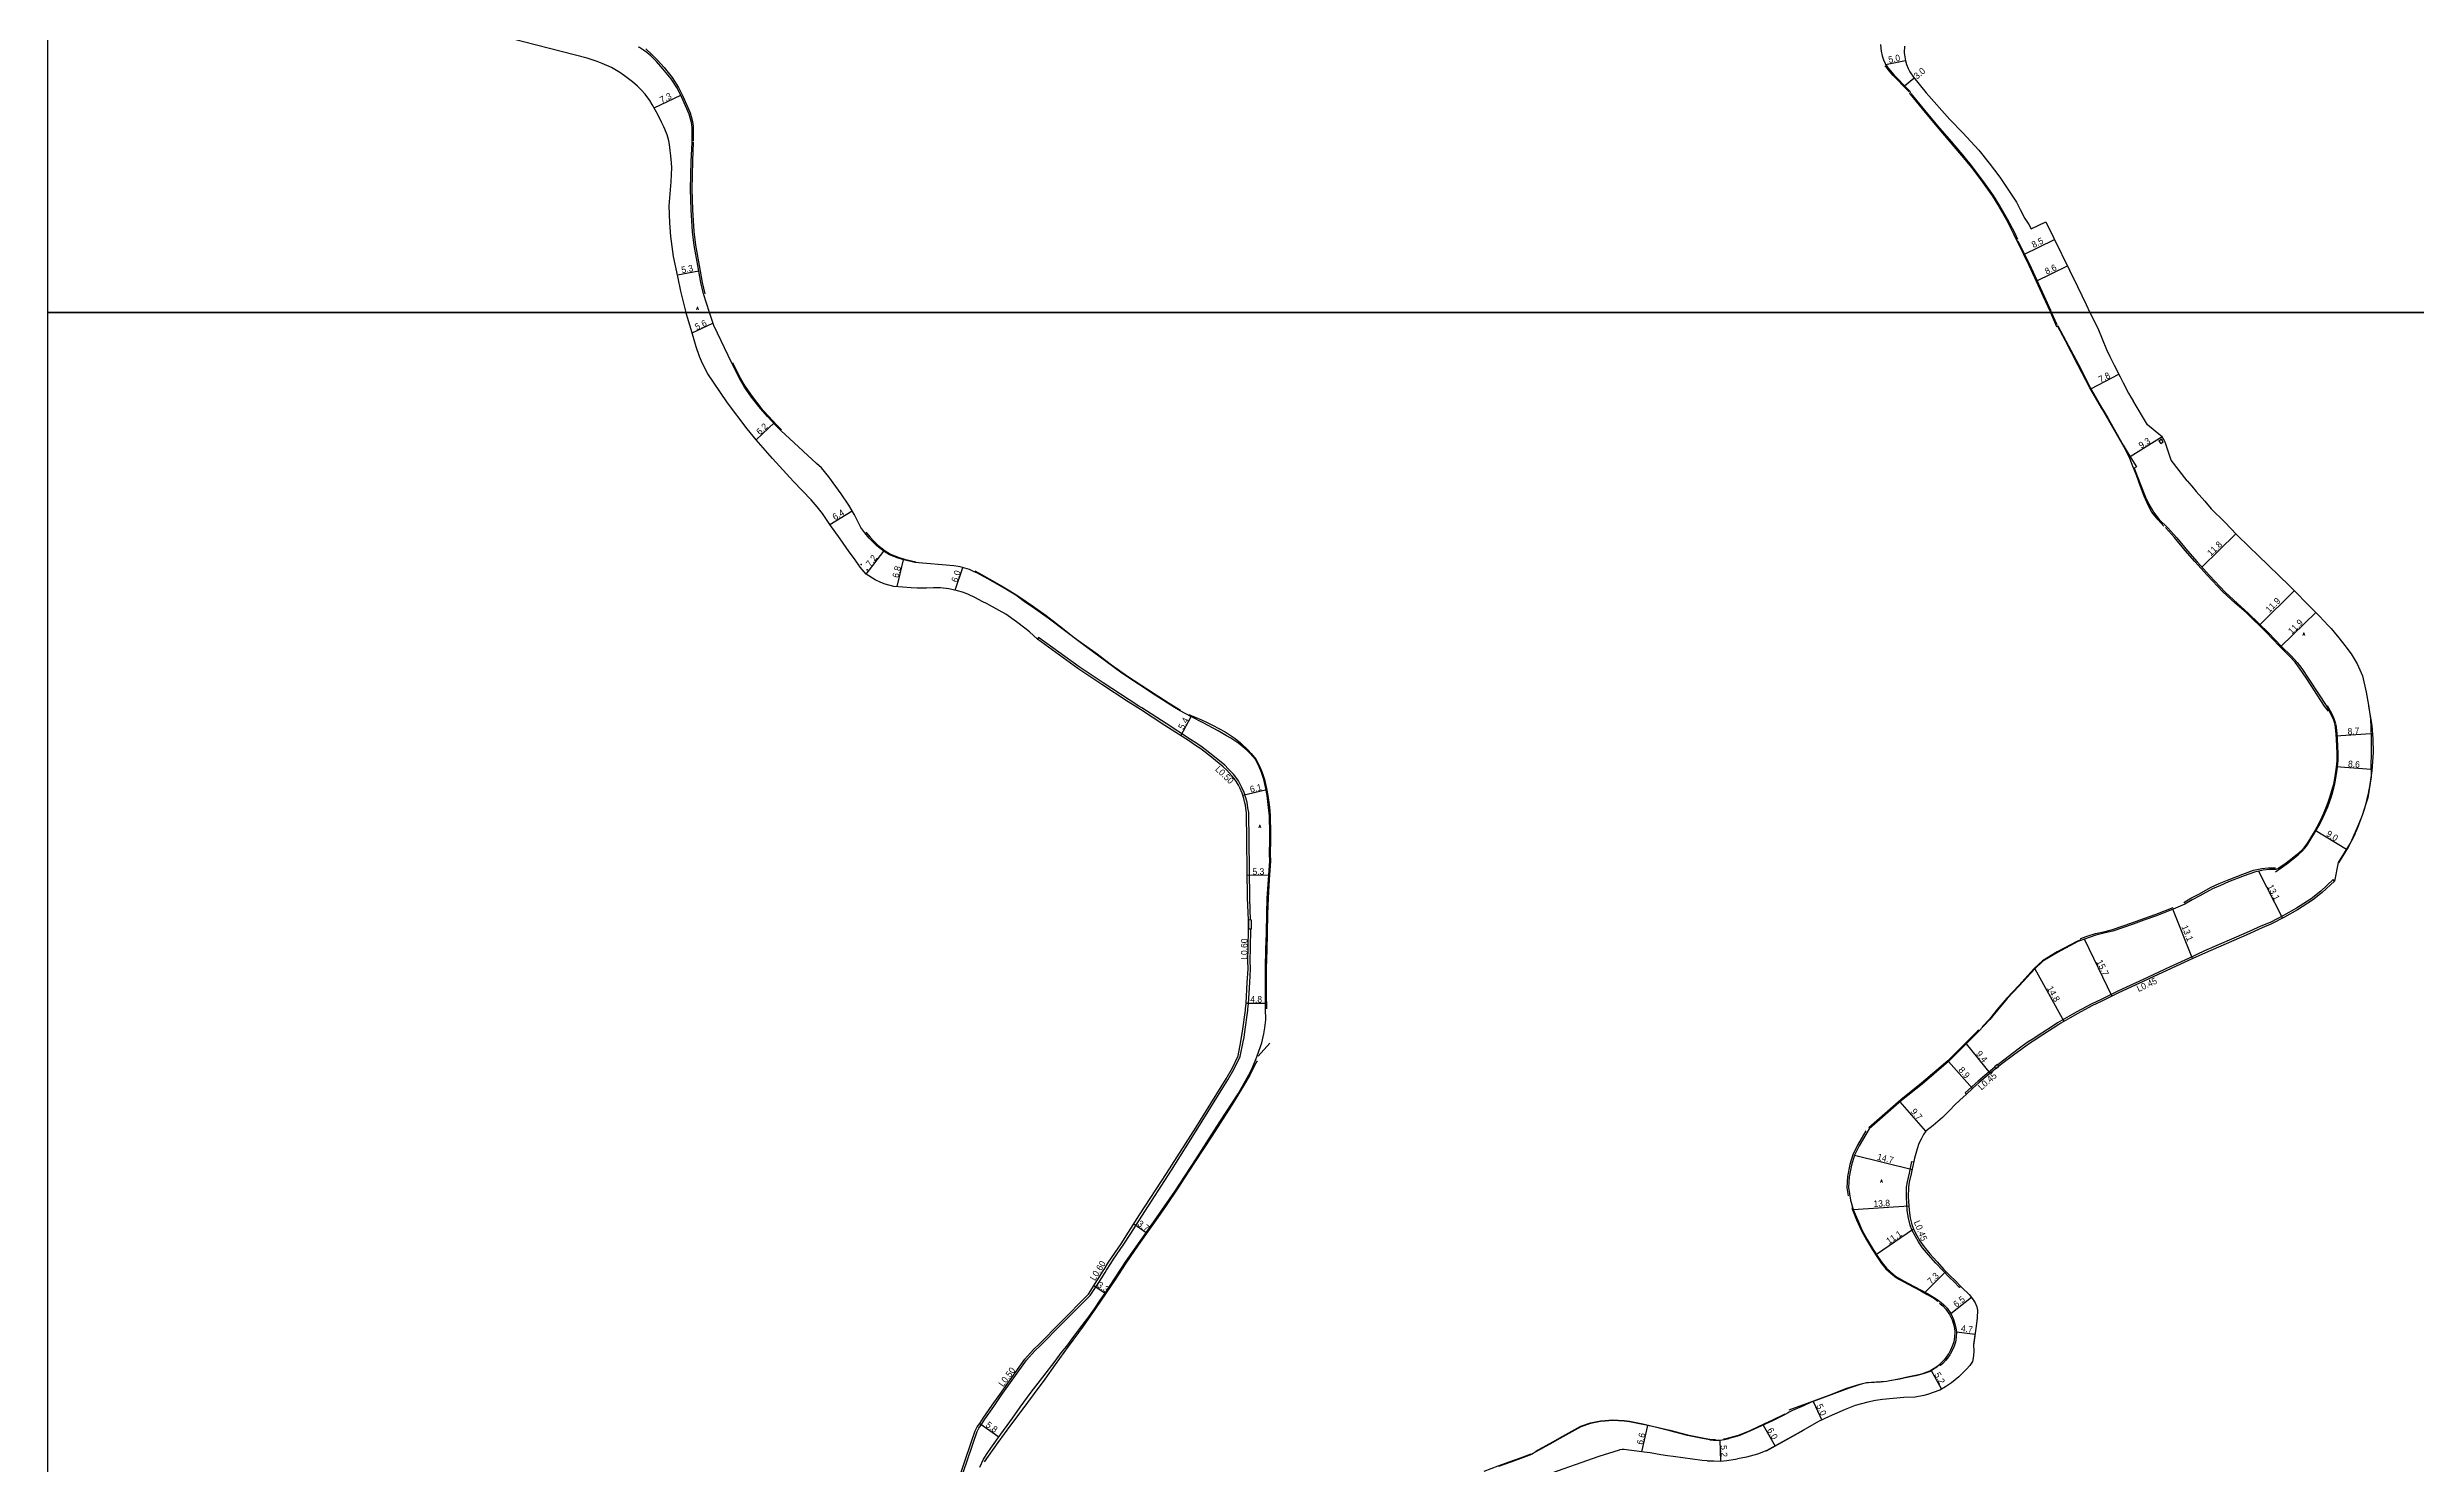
# Model space of a CAD drawing. Header units: metres. Extents: x -24000 to -20800, y -90000 to -87000.
# Drawn here: x -24000 to -23415, y -89685 to -89335 of the extents above; entities that cross this region are included whole.
import ezdxf

# ---------------------------------------------------------------- set-up
doc = ezdxf.new("R2010")
doc.units = ezdxf.units.M
doc.header["$LTSCALE"] = 2.5
for name, color, linetype in [('側溝・桝', 7, 'Continuous'), ('図郭', 7, 'Continuous'), ('幅員', 7, 'Continuous'), ('歩道・分離帯・安全施設', 7, 'Continuous'), ('舗装', 7, 'Continuous'), ('道路', 7, 'Continuous')]:
    doc.layers.add(name, color=color, linetype=linetype)
doc.styles.get("Standard").update_dxf_attribs({"font": ''})
doc.styles.add('YOKO_DECO', font='txt.shx', dxfattribs={"bigfont": 'extfont.shx'})
doc.styles.get('Standard').set_extended_font_data('@MS PGothic')

msp = doc.modelspace()

# ---------------------------------------------------------------- linework, layer by layer
at = {"layer": '側溝・桝'}
for points in [[(-23477.67, -89431.33), (-23478.29, -89431.79), (-23477.84, -89432.41), (-23477.22, -89431.95)], [(-23703.24, -89552.31), (-23702.51, -89552.31), (-23702.5, -89550.14), (-23703.27, -89550.13)], [(-23517.82, -89586.28), (-23518.22, -89585.81), (-23518.92, -89586.4), (-23518.53, -89586.85)]]:
    msp.add_lwpolyline(points, close=True, dxfattribs=at)
for points in [[(-23702.75, -89550.14), (-23702.93, -89544.75), (-23703.19, -89523.58), (-23703.37, -89522.42), (-23703.48, -89521.69), (-23703.6, -89521.06), (-23703.87, -89519.94), (-23704.34, -89518.63), (-23704.93, -89517.23), (-23705.26, -89516.57), (-23705.75, -89515.74), (-23706.38, -89514.85), (-23706.98, -89514.12), (-23708.24, -89512.76), (-23709.12, -89511.89), (-23712.04, -89509.48), (-23714.71, -89507.43), (-23716, -89506.54), (-23717.54, -89505.51), (-23723.59, -89501.62), (-23729.63, -89497.7), (-23730.3, -89497.26), (-23732.69, -89495.74), (-23739.15, -89491.53), (-23745.11, -89487.55), (-23755.09, -89480.33), (-23755.4, -89480.76)], [(-23434.89, -89540.51), (-23435.22, -89540.16), (-23438.3, -89542.97), (-23440.66, -89544.87), (-23444.35, -89547.24), (-23447.53, -89549.03), (-23450.84, -89550.71), (-23453.09, -89551.69), (-23456.78, -89553.33), (-23467.02, -89557.78), (-23470.99, -89559.61), (-23475.49, -89561.72), (-23480.98, -89564.28), (-23485.42, -89566.3), (-23488.48, -89567.71)], [(-23773.87, -89687.03), (-23772.92, -89684.25), (-23771.27, -89679.43), (-23770.28, -89676.55), (-23769.87, -89675.69), (-23769.21, -89674.79), (-23768.38, -89673.51), (-23766.16, -89670.31), (-23764.31, -89667.66), (-23758.09, -89658.91), (-23756.01, -89656.62), (-23754.64, -89655.29), (-23749.43, -89650.03), (-23742.35, -89642.93), (-23740.04, -89639.42), (-23738.69, -89637.26), (-23738.3, -89636.66), (-23737.28, -89635.03), (-23736.57, -89633.97), (-23734.21, -89630.47), (-23732.34, -89627.58), (-23729.61, -89623.35), (-23722.26, -89611.93), (-23715.73, -89601.58), (-23709.57, -89591.59), (-23708.37, -89589.59), (-23706.8, -89586.9), (-23705.31, -89583.89), (-23704.52, -89580.25), (-23704.35, -89579.2), (-23704.15, -89577.78), (-23703.43, -89572.53), (-23703.37, -89572.13), (-23703.2, -89570.75), (-23702.95, -89565.6), (-23702.76, -89562.28), (-23702.81, -89560.06), (-23702.77, -89557.07), (-23702.65, -89552.31)], [(-23488.48, -89567.71), (-23492.58, -89569.75), (-23495.08, -89570.94), (-23498.58, -89572.81), (-23500.5, -89573.88), (-23502.75, -89575.19), (-23503.33, -89575.57), (-23504.72, -89576.48), (-23507.27, -89578.1), (-23509.64, -89579.66), (-23510.59, -89580.26), (-23512.4, -89581.59), (-23514.49, -89583.15), (-23517.38, -89585.32), (-23518.13, -89585.92)], [(-23518.81, -89586.52), (-23519.41, -89587), (-23521.3, -89588.55), (-23523, -89589.99), (-23524.54, -89591.34), (-23526.16, -89592.83), (-23525.87, -89593.15)], [(-23527.24, -89640.66), (-23527.57, -89640.97), (-23529, -89639.44), (-23530.01, -89638.5), (-23531.73, -89636.77), (-23533.45, -89634.92), (-23535.25, -89632.89), (-23536.69, -89631.13), (-23537.74, -89629.67), (-23538.48, -89628.31), (-23539.32, -89626.69), (-23539.78, -89625.52), (-23540.18, -89623.84), (-23540.48, -89621.87), (-23540.69, -89618.64), (-23540.64, -89616.13), (-23540.44, -89614.86), (-23539.92, -89612.72), (-23539.33, -89609.79), (-23538.9, -89609.88)]]:
    msp.add_lwpolyline(points, dxfattribs=at)
at = {"layer": '図郭'}
for points in [[(-24000, -89400), (-23200, -89400), (-23200, -88800), (-24000, -88800)], [(-24000, -90000), (-23200, -90000), (-23200, -89400), (-24000, -89400)]]:
    msp.add_lwpolyline(points, close=True, dxfattribs=at)
at = {"layer": '幅員'}
for points in [[(-23545.83, -89338.72), (-23540.94, -89337.74)], [(-23541.15, -89344.03), (-23538.83, -89342.09)], [(-23850.06, -89349.48), (-23843.52, -89346.34)], [(-23511.72, -89385.69), (-23504.11, -89381.95)], [(-23844.33, -89390.75), (-23839.08, -89389.75)], [(-23508.6, -89392.27), (-23500.9, -89388.49)], [(-23840.67, -89405.09), (-23835.59, -89402.68)], [(-23495.1, -89418.85), (-23488.18, -89415.29)], [(-23824.86, -89431.51), (-23820.37, -89427.23)], [(-23806.66, -89452.4), (-23801.18, -89449.05)], [(-23467.72, -89462.96), (-23459.27, -89454.68)], [(-23797.68, -89464.71), (-23793.33, -89459)], [(-23790.02, -89467.76), (-23788.46, -89461.14)], [(-23775.7, -89468.64), (-23773.84, -89463.04)], [(-23453.3, -89477.14), (-23444.85, -89468.76)], [(-23448.07, -89482.44), (-23439.5, -89474.18)], [(-23719.94, -89504.59), (-23717.39, -89499.88)], [(-23425.93, -89504.14), (-23434.58, -89504.71)], [(-23425.9, -89512.95), (-23434.5, -89512.29)], [(-23704.67, -89519.25), (-23698.71, -89517.92)], [(-23439.68, -89527.9), (-23431.97, -89532.63)], [(-23698.25, -89539.06), (-23703.53, -89539.12)], [(-23453.73, -89538.07), (-23447.81, -89549.71)], [(-23470.03, -89559.66), (-23474.85, -89547.48)], [(-23496.81, -89554.8), (-23489.91, -89568.93)], [(-23703.78, -89570.7), (-23699.01, -89570.67)], [(-23731.56, -89625.2), (-23728.5, -89627.36)], [(-23741.45, -89640.46), (-23738.69, -89642.32)], [(-23534.58, -89661.48), (-23532.02, -89666.02)], [(-23563.71, -89669.11), (-23561.6, -89673.68)], [(-23769.6, -89674.52), (-23764.92, -89677.87)], [(-23606.04, -89681.54), (-23604.59, -89675.06)], [(-23576.06, -89674.94), (-23573.14, -89680.15)], [(-23586.83, -89678.63), (-23586.65, -89683.83)]]:
    msp.add_lwpolyline(points, dxfattribs=at)
at = {"layer": '幅員', "flags": 128}
for points in [[(-23477.53, -89430.78), (-23485.42, -89435.72)], [(-23508.99, -89562.23), (-23501.76, -89575.14)], [(-23525.93, -89580.75), (-23519.99, -89588.04)], [(-23530.26, -89585.06), (-23524.36, -89591.76)], [(-23535.87, -89602.32), (-23542.25, -89595.03)], [(-23553.49, -89608.28), (-23539.22, -89611.76)], [(-23553.82, -89621.64), (-23540.1, -89620.77)], [(-23538.91, -89626.5), (-23548.1, -89632.75)], [(-23536.08, -89642.11), (-23530.91, -89636.96)], [(-23529.69, -89647.38), (-23524.64, -89643.35)], [(-23528.35, -89651.88), (-23523.74, -89652.47)]]:
    msp.add_lwpolyline(points, dxfattribs=at)
at = {"layer": '歩道・分離帯・安全施設'}
for points in [[(-23852.12, -89334.88), (-23850.64, -89336.26), (-23849.22, -89337.72), (-23847.65, -89339.49), (-23845.63, -89341.97), (-23844.03, -89344.4), (-23842.97, -89346.6), (-23842.06, -89348.64), (-23841.2, -89350.68), (-23840.9, -89351.59), (-23840.61, -89352.8), (-23840.44, -89354.01), (-23840.42, -89355.43), (-23840.46, -89357.69)], [(-23540.01, -89345.53), (-23540.4, -89345.11), (-23543.93, -89341.45), (-23545.3, -89339.9), (-23546.02, -89339.06)], [(-23513.19, -89381.96), (-23513.94, -89380.38), (-23515.68, -89376.94), (-23517.59, -89373.67), (-23519.16, -89371.15), (-23521.63, -89367.63), (-23524.35, -89364), (-23526.79, -89361.09), (-23530.08, -89357.18), (-23532.89, -89353.87), (-23536.54, -89349.56), (-23539.5, -89345.95)], [(-23840.41, -89357.96), (-23840.59, -89362.67), (-23840.74, -89369.56), (-23840.62, -89374.69), (-23840.3, -89380.05), (-23839.89, -89383.43), (-23839, -89388.42), (-23838.2, -89392.58), (-23837.56, -89395.39)], [(-23504.82, -89400), (-23505.01, -89399.57), (-23506.69, -89395.91), (-23508.42, -89392.09), (-23510.23, -89388.18), (-23513.07, -89382.39)], [(-23503.46, -89403.1), (-23504.82, -89400)], [(-23477.06, -89452.81), (-23478.53, -89451.28), (-23480.04, -89449.37), (-23480.84, -89447.81), (-23481.94, -89445.37), (-23482.84, -89443.01), (-23483.86, -89440.21), (-23484.64, -89438.21), (-23485.49, -89436.12), (-23486.86, -89433.29), (-23489.99, -89427.85), (-23492.25, -89424.03), (-23495.36, -89418.61), (-23498.3, -89412.94), (-23501.41, -89407.05), (-23503.38, -89403.35)], [(-23830.75, -89412.39), (-23828.8, -89416.16), (-23827.59, -89418.3), (-23825.91, -89420.81), (-23823.7, -89423.59), (-23821.94, -89425.58), (-23819.69, -89427.94), (-23818.62, -89429.05)], [(-23797.81, -89454.28), (-23796.75, -89455.55), (-23795.91, -89456.46), (-23794.85, -89457.5), (-23793.03, -89458.89), (-23791.71, -89459.7), (-23789.58, -89460.57), (-23788.21, -89460.96), (-23785.46, -89461.61)], [(-23436.42, -89498.57), (-23437.36, -89497.33), (-23441.78, -89490.51), (-23443.53, -89487.88), (-23444.66, -89486.45), (-23446.11, -89484.88), (-23448.62, -89482.35), (-23451.73, -89479.13), (-23456.78, -89474.19), (-23459.44, -89471.88), (-23462.49, -89469.05), (-23466.4, -89464.95), (-23469.42, -89461.58), (-23471.78, -89458.86), (-23474.44, -89455.64), (-23476.64, -89453.14)], [(-23770.84, -89463.85), (-23769.24, -89464.74), (-23766.03, -89466.54), (-23763.85, -89467.8), (-23762.23, -89468.79), (-23760.48, -89469.89), (-23758.17, -89471.44), (-23756.57, -89472.53), (-23753.24, -89474.9), (-23749.97, -89477.47), (-23746.29, -89480.29), (-23744.02, -89481.94), (-23741, -89484.15), (-23737.05, -89487.08), (-23733.13, -89489.89), (-23727.93, -89493.28), (-23722.88, -89496.57), (-23720.03, -89498.31)], [(-23717.98, -89499.36), (-23714.88, -89500.7), (-23713.59, -89501.27), (-23712.14, -89501.99), (-23710.56, -89502.83), (-23709.03, -89503.67), (-23706.55, -89505.29), (-23705.21, -89506.36), (-23703.31, -89508.15), (-23702.6, -89508.97), (-23701.37, -89510.51), (-23700.87, -89511.45), (-23700.46, -89512.27), (-23699.84, -89513.7), (-23699.27, -89515.39), (-23698.78, -89517.62), (-23698.47, -89519.35), (-23698.08, -89522.29), (-23697.9, -89524.41), (-23697.8, -89528.73), (-23697.79, -89530.32), (-23697.85, -89533.8), (-23697.82, -89535.6), (-23698.13, -89540.09), (-23698.4, -89544.72), (-23698.55, -89548.61), (-23698.64, -89553.43), (-23698.73, -89557.47), (-23698.88, -89562.02), (-23698.84, -89568.32), (-23698.81, -89572.07)], [(-23442.42, -89532.67), (-23441.53, -89531.36), (-23441.02, -89530.61), (-23439.34, -89527.89), (-23438.48, -89526.29), (-23437.71, -89524.69), (-23437.3, -89523.81), (-23436.61, -89522.14), (-23436.11, -89520.81), (-23435.7, -89519.59), (-23435.12, -89517.59), (-23434.85, -89516.61), (-23434.39, -89514.09), (-23434.17, -89512.39), (-23434.04, -89510.74), (-23434.01, -89509.13), (-23434.09, -89507.01), (-23434.28, -89504.09), (-23434.5, -89501.83)], [(-23434.59, -89501.69), (-23434.99, -89500.45), (-23435.6, -89499.07), (-23436.62, -89497.22)], [(-23426.55, -89497.26), (-23425.7, -89502.09), (-23425.42, -89505.35), (-23425.38, -89508.77), (-23425.73, -89513.25), (-23426.2, -89516.63), (-23426.68, -89519.26), (-23426.9, -89520.23), (-23427.17, -89521.34), (-23427.59, -89522.8), (-23428.03, -89524.08), (-23428.96, -89526.68), (-23429.45, -89527.92), (-23429.78, -89528.67), (-23430, -89529.19), (-23431.56, -89532.14), (-23433.91, -89536.01)], [(-23472.18, -89545.77), (-23470.38, -89544.77), (-23468.46, -89543.71), (-23465.39, -89542.03), (-23463.39, -89541.15), (-23461.37, -89540.31), (-23457.55, -89538.8), (-23454.94, -89537.86), (-23452.84, -89537.4), (-23451.3, -89537.22), (-23449.5, -89537.28)], [(-23449.46, -89538.24), (-23446.68, -89536.29), (-23445.92, -89535.7), (-23443.9, -89534.01), (-23442.55, -89532.8)], [(-23497.67, -89554.71), (-23495.55, -89553.93), (-23493.95, -89553.48), (-23491.62, -89552.95), (-23489.78, -89552.51), (-23484.73, -89550.76), (-23482.05, -89549.79), (-23478.95, -89548.7), (-23474.82, -89547.06)], [(-23497.63, -89555.07), (-23498.38, -89555.34), (-23503.42, -89558.02), (-23507.04, -89560.21), (-23509.09, -89562.14), (-23512.9, -89566.31), (-23515.86, -89569.48), (-23518.32, -89572.34), (-23520.16, -89574.6), (-23521.96, -89576.53)], [(-23522.83, -89577.33), (-23523.09, -89577.61), (-23530.42, -89584.89), (-23536.94, -89590.49), (-23542.04, -89594.54), (-23549.99, -89601.5)], [(-23698.01, -89580.54), (-23700.88, -89583.77)], [(-23701.07, -89584.95), (-23701.42, -89585.46), (-23702.95, -89588.44), (-23704.76, -89591.55), (-23707.28, -89595.68), (-23710.22, -89600.31), (-23712.28, -89603.52), (-23714.51, -89606.92), (-23716.25, -89609.57), (-23718.13, -89612.42), (-23720.73, -89616.42), (-23723.57, -89620.71), (-23725.66, -89623.63), (-23728.11, -89627.08), (-23730.49, -89630.46), (-23733.54, -89634.92), (-23736.27, -89639.16), (-23738.39, -89642.28), (-23741.05, -89646.11), (-23744.11, -89650.46), (-23747.77, -89655.51), (-23750.99, -89660), (-23753.55, -89663.58), (-23756.48, -89667.48), (-23759.28, -89671.23), (-23762.08, -89674.98), (-23765.16, -89679.21), (-23768.58, -89684.03)], [(-23550.69, -89602.24), (-23552.74, -89605.74), (-23553.89, -89608.12), (-23554.7, -89610.58), (-23555.27, -89613.52), (-23555.43, -89616.28), (-23555.09, -89618.28)], [(-23554.16, -89621.18), (-23554.01, -89621.71), (-23553, -89624.18), (-23551.81, -89626.95), (-23550.56, -89629.17), (-23549.1, -89631.63), (-23547.8, -89633.54), (-23546.85, -89634.98), (-23545.75, -89636.33), (-23543.98, -89637.87), (-23543.23, -89638.45), (-23542.38, -89638.98), (-23541.5, -89639.49), (-23538.84, -89640.89), (-23537.1, -89641.77), (-23535.56, -89642.63), (-23533.7, -89643.77), (-23532.89, -89644.28)], [(-23532.5, -89644.83), (-23532.34, -89644.95), (-23531.73, -89645.5), (-23530.96, -89646.3), (-23530.04, -89647.58), (-23529.4, -89648.96), (-23529.07, -89649.99), (-23528.83, -89651.09), (-23528.75, -89651.9), (-23528.81, -89653.2), (-23528.97, -89654.33), (-23529.31, -89655.3), (-23529.8, -89656.46), (-23530.22, -89657.21), (-23530.29, -89657.32), (-23530.87, -89658.19), (-23531.3, -89658.73), (-23531.97, -89659.41), (-23532.54, -89659.93)], [(-23523.43, -89650.46), (-23524.1, -89655.03)], [(-23569.64, -89671.13), (-23564.44, -89669.25), (-23559.81, -89667.55), (-23555.38, -89665.83), (-23552.16, -89664.84), (-23550.54, -89664.39), (-23546.91, -89664.18), (-23545.63, -89664.09), (-23542.24, -89663.42), (-23540.06, -89662.92), (-23538.42, -89662.62), (-23536.87, -89662.24), (-23534.9, -89661.54), (-23533.16, -89660.42), (-23532.54, -89659.93)], [(-23632.22, -89681.37), (-23628.09, -89679.06), (-23626.31, -89678.06), (-23623.38, -89676.41), (-23621.11, -89675.2), (-23618.73, -89674.35), (-23616.3, -89673.91), (-23615.16, -89673.8), (-23613.31, -89673.66), (-23610.46, -89673.81), (-23609.13, -89673.97), (-23605.83, -89674.62), (-23603.4, -89675.16), (-23599.15, -89676.19), (-23594.8, -89677.32), (-23591.04, -89678.1), (-23589.27, -89678.39), (-23588.35, -89678.48), (-23587.83, -89678.49)], [(-23585.91, -89678.35), (-23585.65, -89678.31), (-23584.61, -89678.08), (-23582.17, -89677.42), (-23579.27, -89676.25), (-23575.67, -89674.58), (-23573.84, -89673.73), (-23570.67, -89672.15)], [(-23566.02, -89676.15), (-23575.35, -89681.39)], [(-23645.05, -89686.32), (-23641.57, -89685), (-23638.55, -89683.89), (-23636.06, -89683.02), (-23633.41, -89682.06)]]:
    msp.add_lwpolyline(points, dxfattribs=at)
for p in [(-23798.91, -89462.27, 821.17), (-23797.44, -89463.63, 821.27)]:
    msp.add_point(p, dxfattribs=at)
at = {"layer": '道路'}
for points in [[(-23842.19, -89400), (-23843.46, -89394.79), (-23844.24, -89391.16), (-23845.31, -89386.17), (-23845.98, -89381.23), (-23846.25, -89377.84), (-23846.37, -89373.67), (-23845.87, -89367.71), (-23845.78, -89365.92), (-23845.75, -89364.28), (-23845.83, -89363.05), (-23845.97, -89361.35), (-23846.12, -89360.02), (-23846.31, -89358.54), (-23846.44, -89357.61), (-23846.69, -89356.67), (-23846.85, -89356.1), (-23847.01, -89355.7), (-23847.7, -89354.13), (-23848.24, -89352.99), (-23849.12, -89351.26), (-23849.8, -89349.94), (-23850.56, -89348.63), (-23851.15, -89347.68), (-23852.3, -89346.08), (-23853.27, -89345.02), (-23854.18, -89344.11), (-23855.43, -89343.01), (-23857.38, -89341.58), (-23858.59, -89340.71), (-23860.65, -89339.52), (-23862.9, -89338.51), (-23864.18, -89338.05), (-23866.61, -89337.2), (-23885.56, -89332.29)], [(-23836.39, -89400), (-23837.89, -89395.4), (-23838.54, -89392.59), (-23839.33, -89388.43), (-23840.23, -89383.44), (-23840.63, -89380.06), (-23840.96, -89374.7), (-23841.08, -89369.57), (-23840.93, -89362.68), (-23840.72, -89358.01), (-23840.68, -89355.76), (-23840.7, -89354.33), (-23840.87, -89353.12), (-23841.16, -89351.91), (-23841.46, -89351), (-23842.32, -89348.96), (-23843.23, -89346.92), (-23844.29, -89344.72), (-23845.89, -89342.29), (-23847.91, -89339.81), (-23849.48, -89338.04), (-23850.9, -89336.58), (-23851.91, -89335.81), (-23852.75, -89335.21), (-23853.74, -89334.55), (-23853.92, -89334.44)], [(-23547.08, -89333.81), (-23546.98, -89334.72), (-23546.9, -89335.43), (-23546.65, -89336.6), (-23546.32, -89337.63), (-23545.92, -89338.53), (-23545.83, -89338.72), (-23545.71, -89338.93), (-23545.4, -89339.43), (-23545.15, -89339.74), (-23543.78, -89341.29), (-23540.25, -89344.96), (-23539.86, -89345.37), (-23539.64, -89345.68), (-23539.93, -89345.91), (-23539.77, -89346.12), (-23536.81, -89349.73), (-23533.16, -89354.03), (-23530.35, -89357.34), (-23527.06, -89361.26), (-23524.62, -89364.16), (-23521.9, -89367.8), (-23519.43, -89371.32), (-23517.86, -89373.84), (-23515.95, -89377.11), (-23514.21, -89380.55), (-23513.46, -89382.12), (-23513.25, -89382.58), (-23510.41, -89388.36), (-23508.6, -89392.27), (-23506.87, -89396.09), (-23505.2, -89399.76), (-23505.09, -89400)], [(-23541.16, -89334.26), (-23541.23, -89335.88), (-23541.12, -89336.85), (-23540.92, -89337.82), (-23540.63, -89338.74), (-23540.26, -89339.76), (-23539.82, -89340.57), (-23538.97, -89341.92), (-23535.78, -89345.74), (-23529.98, -89352.32), (-23526.75, -89355.61), (-23522.79, -89359.89), (-23520.25, -89363.13), (-23517.58, -89366.59), (-23513.49, -89372.8), (-23512.62, -89374.59), (-23511.42, -89376.82), (-23510.45, -89378.32), (-23509.89, -89379.37), (-23506.25, -89377.59), (-23498.39, -89393.59), (-23496.28, -89398.08), (-23495.34, -89400)], [(-23774.43, -89687.1), (-23773.4, -89684.09), (-23771.76, -89679.27), (-23770.75, -89676.35), (-23770.25, -89675.4), (-23769.6, -89674.52), (-23768.78, -89673.25), (-23766.56, -89670.04), (-23764.71, -89667.38), (-23758.47, -89658.61), (-23756.36, -89656.29), (-23754.97, -89654.94), (-23749.78, -89649.69), (-23742.78, -89642.57), (-23740.58, -89639.08), (-23739.13, -89636.79), (-23738.92, -89636.46), (-23737.83, -89634.7), (-23734.74, -89630.13), (-23732.87, -89627.24), (-23730.15, -89623.01), (-23723.52, -89612.75), (-23716.14, -89601.32), (-23709.99, -89591.34), (-23708.79, -89589.34), (-23707.23, -89586.67), (-23705.79, -89583.7), (-23705.1, -89580.15), (-23704.93, -89579.12), (-23704.73, -89577.7), (-23704.01, -89572.45), (-23703.95, -89572.05), (-23703.78, -89570.7), (-23703.54, -89565.57), (-23703.35, -89562.27), (-23703.4, -89560.07), (-23703.36, -89557.06), (-23703.24, -89552.31), (-23703.27, -89550.13), (-23703.46, -89544.76), (-23703.71, -89523.63), (-23703.89, -89522.5), (-23704, -89521.78), (-23704.11, -89521.18), (-23704.38, -89520.09), (-23704.83, -89518.82), (-23705.41, -89517.45), (-23705.72, -89516.82), (-23706.19, -89516.03), (-23706.8, -89515.17), (-23707.37, -89514.47), (-23708.62, -89513.13), (-23709.47, -89512.28), (-23712.36, -89509.89), (-23715.02, -89507.85), (-23716.3, -89506.98), (-23717.83, -89505.95), (-23723.88, -89502.06), (-23729.92, -89498.14), (-23730.58, -89497.7), (-23732.97, -89496.19), (-23739.44, -89491.97), (-23745.4, -89487.98), (-23755.4, -89480.76), (-23757.39, -89478.94), (-23758.51, -89478.01), (-23760.52, -89476.44), (-23763.17, -89474.53), (-23767.24, -89472.33), (-23767.83, -89471.98), (-23769.01, -89471.4), (-23770.73, -89470.54), (-23772.61, -89469.64), (-23773.94, -89469.09), (-23775.1, -89468.76), (-23777.31, -89468.33), (-23779.36, -89468.04), (-23781.05, -89468.05), (-23782.82, -89468.11), (-23785.11, -89468.11), (-23786.56, -89468.03), (-23788.67, -89467.87), (-23790.84, -89467.69), (-23792.99, -89467.15), (-23794.11, -89466.78), (-23795.46, -89466.11), (-23797.68, -89464.71), (-23799.21, -89462.96), (-23800.61, -89460.92), (-23801.9, -89459.13), (-23804.15, -89455.95), (-23806.66, -89452.4), (-23808.53, -89449.72), (-23809.8, -89448.04), (-23811.28, -89446.3), (-23815.63, -89441.75), (-23820.88, -89436.14), (-23824.86, -89431.51), (-23827.13, -89428.81), (-23831.98, -89422.33), (-23835.43, -89417.26), (-23836.82, -89415.17), (-23838.18, -89412.6), (-23838.9, -89410.93), (-23839.71, -89408.53), (-23840.91, -89404.23), (-23842.15, -89400.16), (-23842.19, -89400)], [(-23769.61, -89685.36), (-23768.68, -89683.35), (-23767.46, -89681.49), (-23765.08, -89678.1), (-23761.58, -89673.2), (-23759.67, -89670.51), (-23756.94, -89666.81), (-23754.05, -89663.09), (-23751, -89659.11), (-23749.51, -89657.07), (-23748.16, -89655.41), (-23746.36, -89653.04), (-23744.9, -89651.05), (-23742.95, -89648.51), (-23741.32, -89646.22), (-23739.88, -89644.09), (-23738.69, -89642.32), (-23733.58, -89634.55), (-23727.83, -89626.42), (-23721.45, -89617.19), (-23716.17, -89609.16), (-23710.31, -89600.02), (-23705.8, -89593.08), (-23703.98, -89589.9), (-23703.18, -89588.41), (-23702.29, -89586.58), (-23701.21, -89583.96), (-23700.71, -89582.51), (-23699.98, -89580.45), (-23699.42, -89578.22), (-23699.17, -89576.74), (-23698.99, -89574.79), (-23699, -89572.08), (-23699.02, -89567.95), (-23699.06, -89561.98), (-23698.92, -89557.42), (-23698.82, -89553.39), (-23698.73, -89548.56), (-23698.59, -89544.74), (-23698.32, -89540.1), (-23698.01, -89535.61), (-23698.04, -89533.81), (-23697.97, -89530.34), (-23697.98, -89528.75), (-23698.09, -89524.43), (-23698.27, -89522.3), (-23698.65, -89519.37), (-23698.96, -89517.64), (-23699.46, -89515.41), (-23700.03, -89513.72), (-23700.64, -89512.28), (-23701.05, -89511.47), (-23701.54, -89510.49), (-23702.81, -89508.99), (-23703.62, -89508.18), (-23705.59, -89506.53), (-23707.61, -89505.21), (-23708.7, -89504.59), (-23710.76, -89503.39), (-23712.13, -89502.61), (-23714.46, -89501.44), (-23717.34, -89499.91), (-23720.09, -89498.42), (-23721.55, -89497.62), (-23726.31, -89494.59), (-23734.57, -89489.11), (-23743.71, -89482.38), (-23752.72, -89475.56), (-23756.71, -89472.76), (-23758.31, -89471.67), (-23760.71, -89469.87), (-23763.59, -89468.13), (-23767.63, -89465.85), (-23770.16, -89464.45), (-23770.98, -89464.07), (-23772.2, -89463.53), (-23773.29, -89463.16), (-23774.49, -89462.9), (-23776.07, -89462.61), (-23785.66, -89461.8), (-23788.41, -89461.15), (-23789.78, -89460.76), (-23791.91, -89459.89), (-23793.22, -89459.08), (-23795.05, -89457.69), (-23796.11, -89456.65), (-23796.95, -89455.75), (-23798.01, -89454.48), (-23798.99, -89453.17), (-23800.59, -89450.02), (-23802.02, -89447.67), (-23803.92, -89444.81), (-23805.22, -89443.06), (-23806.91, -89440.66), (-23808.77, -89438.44), (-23809.97, -89437.32), (-23818.77, -89429.19), (-23819.84, -89428.08), (-23822.1, -89425.72), (-23823.85, -89423.73), (-23826.07, -89420.95), (-23827.74, -89418.44), (-23828.96, -89416.3), (-23830.9, -89412.53), (-23835.35, -89403.2), (-23836.39, -89400)], [(-23505.09, -89400), (-23503.61, -89403.46), (-23503.27, -89403.32), (-23501.31, -89407.01), (-23498.2, -89412.9), (-23495.26, -89418.57), (-23492.14, -89423.99), (-23490.82, -89426.23)], [(-23495.34, -89400), (-23493.42, -89403.92), (-23491.26, -89409.13), (-23490.45, -89410.87), (-23489.32, -89413.07), (-23487.87, -89415.89), (-23487.16, -89417.38), (-23485.78, -89419.95), (-23485.27, -89420.94), (-23484.7, -89421.88)], [(-23471.29, -89441.63), (-23475.24, -89436.48), (-23476.78, -89432.07), (-23477.08, -89431.4), (-23477.53, -89430.78), (-23478.32, -89430.07), (-23479.23, -89429.31), (-23481.15, -89427.77), (-23484.7, -89421.88)], [(-23490.82, -89426.23), (-23487.1, -89432.8), (-23485.26, -89435.97), (-23483.88, -89438.18), (-23484.46, -89438.53), (-23483.06, -89442.14), (-23481.59, -89445.68), (-23480.76, -89447.42), (-23479.62, -89449.39)], [(-23471.29, -89441.63), (-23470.19, -89442.92), (-23469.07, -89444.25), (-23466.99, -89446.66), (-23465.41, -89448.5), (-23462.05, -89451.84), (-23459.1, -89454.85), (-23455.9, -89457.98), (-23453.88, -89459.99), (-23446.06, -89467.54), (-23440.16, -89473.5), (-23438.64, -89475.07), (-23436.48, -89477.34), (-23435.75, -89478.14), (-23435.02, -89479), (-23433.89, -89480.43), (-23432.33, -89482.32), (-23430.77, -89484.37), (-23429.3, -89486.81), (-23428.02, -89489.78), (-23427.11, -89493.81), (-23426.53, -89497.01), (-23426.07, -89500.44), (-23425.89, -89505.07), (-23425.84, -89509.56), (-23425.91, -89511.41), (-23425.9, -89514.78), (-23426.72, -89519.91), (-23427.09, -89521.19), (-23428.1, -89524.35), (-23428.96, -89526.54), (-23430.75, -89530.52), (-23431.06, -89531.14), (-23434, -89535.93), (-23434.89, -89540.51), (-23437.99, -89543.33), (-23440.38, -89545.26), (-23444.1, -89547.65), (-23447.3, -89549.45), (-23450.64, -89551.15), (-23452.81, -89552.04), (-23456.58, -89553.77), (-23466.82, -89558.21), (-23470.8, -89560.02), (-23475.28, -89562.15), (-23480.78, -89564.71), (-23485.22, -89566.74), (-23488.27, -89568.14)], [(-23479.62, -89449.39), (-23478.22, -89451.15), (-23476.09, -89453.23), (-23473.89, -89455.73), (-23471.22, -89458.95), (-23468.87, -89461.67), (-23465.84, -89465.04), (-23461.94, -89469.13), (-23458.89, -89471.97), (-23456.22, -89474.28), (-23451.18, -89479.22), (-23448.07, -89482.44), (-23445.56, -89484.97), (-23444.11, -89486.54), (-23442.98, -89487.97), (-23441.23, -89490.59), (-23436.81, -89497.41), (-23435.79, -89499.26), (-23435.18, -89500.64), (-23434.84, -89501.84), (-23434.62, -89504.11), (-23434.43, -89507.02), (-23434.35, -89509.15), (-23434.38, -89510.75), (-23434.51, -89512.41), (-23434.73, -89514.1), (-23435.2, -89516.62), (-23435.46, -89517.61), (-23436.04, -89519.6), (-23436.45, -89520.82), (-23436.95, -89522.15), (-23437.65, -89523.82), (-23438.05, -89524.71), (-23438.82, -89526.3), (-23439.68, -89527.9), (-23441.36, -89530.62), (-23441.87, -89531.38), (-23442.75, -89532.64), (-23444.1, -89533.85), (-23446.12, -89535.54), (-23446.88, -89536.13), (-23448.66, -89537.32), (-23448.87, -89537.44), (-23449.04, -89537.52), (-23449.22, -89537.58), (-23449.38, -89537.63), (-23449.59, -89537.66), (-23449.77, -89537.67), (-23451.01, -89537.63), (-23452.55, -89537.81), (-23454.66, -89538.28), (-23457.26, -89539.21), (-23461.08, -89540.72), (-23463.1, -89541.57), (-23465.1, -89542.44), (-23468.17, -89544.13), (-23470.09, -89545.18), (-23471.89, -89546.19), (-23474.77, -89547.45), (-23478.9, -89549.09), (-23482, -89550.19), (-23484.68, -89551.15), (-23489.73, -89552.9), (-23491.57, -89553.34), (-23493.9, -89553.87)], [(-23493.9, -89553.87), (-23498.32, -89555.46), (-23503.35, -89558.14), (-23506.95, -89560.32), (-23508.99, -89562.23), (-23512.8, -89566.4), (-23515.76, -89569.57), (-23518.22, -89572.43), (-23520.06, -89574.69), (-23522.93, -89577.76), (-23530.26, -89585.06), (-23536.8, -89590.67), (-23541.9, -89594.72), (-23549.88, -89601.7), (-23552.36, -89605.95), (-23553.49, -89608.28), (-23554.28, -89610.69), (-23554.84, -89613.58), (-23555, -89616.25), (-23554.47, -89619.38), (-23553.82, -89621.64), (-23552.81, -89624.1), (-23551.63, -89626.86), (-23550.38, -89629.07), (-23548.93, -89631.52), (-23547.64, -89633.42), (-23546.68, -89634.86), (-23545.6, -89636.19), (-23543.85, -89637.71), (-23543.12, -89638.28), (-23542.27, -89638.8), (-23541.4, -89639.32), (-23538.75, -89640.71), (-23537.01, -89641.6), (-23535.46, -89642.45), (-23533.59, -89643.6), (-23532.77, -89644.11), (-23532.09, -89644.64), (-23531.45, -89645.22), (-23530.65, -89646.05), (-23529.69, -89647.38), (-23529.03, -89648.82), (-23528.69, -89649.88), (-23528.44, -89651.02), (-23528.35, -89651.88), (-23528.41, -89653.23), (-23528.57, -89654.43), (-23528.93, -89655.44), (-23529.44, -89656.64), (-23529.87, -89657.42), (-23529.96, -89657.55), (-23530.55, -89658.43), (-23531, -89658.99), (-23531.69, -89659.7), (-23532.28, -89660.24)], [(-23488.27, -89568.14), (-23492.37, -89570.18), (-23494.86, -89571.37), (-23498.35, -89573.23), (-23500.26, -89574.3), (-23502.5, -89575.59), (-23503.07, -89575.96), (-23504.46, -89576.88), (-23507.01, -89578.5), (-23509.38, -89580.06), (-23510.32, -89580.66), (-23512.11, -89581.97), (-23514.21, -89583.53), (-23517.09, -89585.69), (-23519.14, -89587.34), (-23521.03, -89588.88), (-23522.72, -89590.32), (-23524.25, -89591.66), (-23525.96, -89593.23), (-23527.51, -89594.65), (-23528.78, -89595.92), (-23529.92, -89597.04), (-23531.79, -89598.96), (-23534.07, -89600.92), (-23535.87, -89602.32), (-23536.45, -89603.15), (-23537.07, -89604.25), (-23537.66, -89605.38), (-23538.07, -89606.64), (-23538.72, -89609.01), (-23539.48, -89612.82), (-23540, -89614.95), (-23540.19, -89616.17), (-23540.24, -89618.63), (-23540.03, -89621.83), (-23539.74, -89623.76), (-23539.35, -89625.38), (-23538.91, -89626.5), (-23538.09, -89628.1), (-23537.36, -89629.43), (-23536.33, -89630.85), (-23534.91, -89632.6), (-23533.12, -89634.62), (-23531.41, -89636.45), (-23529.7, -89638.18), (-23528.69, -89639.12), (-23526.96, -89640.96), (-23525.2, -89642.65), (-23524.35, -89643.71), (-23523.73, -89644.76), (-23523.33, -89645.75), (-23523.12, -89646.56), (-23523.24, -89648.45), (-23523.49, -89650.53)], [(-23523.49, -89650.53), (-23524.09, -89655.17), (-23524.02, -89656.56), (-23524.09, -89657.86), (-23524.39, -89659.21), (-23524.99, -89660.18), (-23525.83, -89661.11), (-23527.73, -89663.05), (-23529.54, -89664.48), (-23531.03, -89665.46), (-23532.46, -89666.27), (-23535.45, -89667.39), (-23536.39, -89667.63), (-23538.53, -89668.03), (-23541.29, -89668.11), (-23546.62, -89668.57), (-23548.33, -89668.88), (-23550.22, -89669.24), (-23553.33, -89670.12), (-23555.79, -89671.1), (-23559.74, -89672.82), (-23562.44, -89674.07), (-23567.44, -89676.94), (-23575.16, -89681.24), (-23577.47, -89682.08), (-23580.2, -89682.85), (-23582.43, -89683.28)], [(-23532.28, -89660.24), (-23532.46, -89660.01), (-23532.81, -89660.29), (-23533.2, -89660.59), (-23534.24, -89661.26), (-23534.86, -89661.66), (-23535.32, -89661.82), (-23536.55, -89662.25), (-23537.13, -89662.43), (-23538.38, -89662.73), (-23539.28, -89662.9), (-23541.29, -89663.33), (-23542.35, -89663.57), (-23543.88, -89663.87), (-23545.59, -89664.2), (-23547.11, -89664.31), (-23550.05, -89664.48), (-23550.5, -89664.51), (-23551.5, -89664.78), (-23552.59, -89665.1), (-23554.86, -89665.8), (-23563.71, -89669.11), (-23564.22, -89669.29), (-23566.1, -89670.15), (-23568.82, -89671.29), (-23569.68, -89671.72), (-23570.11, -89671.98), (-23570.61, -89672.3), (-23573.78, -89673.87), (-23575.61, -89674.73), (-23579.21, -89676.39), (-23582.11, -89677.57), (-23584.57, -89678.23)], [(-23589.29, -89678.55), (-23591.04, -89678.27), (-23594.8, -89677.48), (-23599.14, -89676.35), (-23603.4, -89675.32), (-23605.83, -89674.78), (-23609.13, -89674.13), (-23610.45, -89673.97), (-23613.3, -89673.83), (-23615.15, -89673.97), (-23616.3, -89674.07), (-23618.73, -89674.51), (-23621.1, -89675.36), (-23623.38, -89676.57), (-23626.31, -89678.22), (-23628.09, -89679.22), (-23632.21, -89681.53), (-23633.3, -89682.23), (-23635.95, -89683.2), (-23638.44, -89684.07), (-23641.46, -89685.17)], [(-23589.91, -89683.75), (-23591.18, -89683.72), (-23595.89, -89683.02), (-23598.31, -89682.69), (-23599.7, -89682.54), (-23601.34, -89682.3), (-23603.98, -89681.82), (-23605.5, -89681.61), (-23607.31, -89681.38), (-23609.29, -89681.1), (-23610.39, -89680.93), (-23610.96, -89680.93), (-23611.49, -89681.04), (-23611.66, -89681.09), (-23616.71, -89682.73), (-23629.75, -89687.31), (-23640.42, -89690.89), (-23641.93, -89691.65), (-23643.1, -89692.33)], [(-23589.91, -89683.75), (-23588.27, -89683.8), (-23586.65, -89683.83), (-23585.08, -89683.69), (-23582.43, -89683.28)], [(-23589.29, -89678.55), (-23588.36, -89678.63), (-23587.6, -89678.66), (-23586.83, -89678.63), (-23585.63, -89678.47), (-23584.57, -89678.23)]]:
    msp.add_lwpolyline(points, dxfattribs=at)

# ---------------------------------------------------------------- texts
at = {"layer": '側溝・桝'}
for s, rotation, p in [('L0.50', 316, (-23711.59, -89513.03)), ('L0.60', 90, (-23703.49, -89559.95)), ('L0.45', 25, (-23483.33, -89567.94)), ('L0.45', 41.35864, (-23522.15, -89592.28)), ('L0.45', 291.64508, (-23538.89, -89624.75)), ('L0.60', 58, (-23741.19, -89639.41)), ('L0.50', 53.21599, (-23763.86, -89665.61))]:
    msp.add_text(s, height=1.6, rotation=rotation, dxfattribs=at).set_placement(p)
at = {"layer": '幅員'}
for s, rotation, p in [('5.0', 11, (-23544.98, -89338.37)), ('3.0', 40, (-23538.07, -89342.48)), ('7.3', 26, (-23848.2, -89348.35)), ('8.5', 26, (-23509.28, -89384.13)), ('5.3', 11, (-23843.2, -89390.34)), ('8.6', 26, (-23506.02, -89390.72)), ('5.6', 25, (-23839.55, -89404.43)), ('7.8', 27, (-23492.73, -89417.42)), ('6.2', 44, (-23823.94, -89430.39)), ('9.3', 32.04803, (-23482.69, -89433.72)), ('6.4', 31, (-23805.43, -89451.42)), ('7.2', 53, (-23796.64, -89462.99)), ('11.8', 44, (-23465.46, -89460.35)), ('6.8', 77, (-23789.72, -89465.7)), ('6.0', 72, (-23775.2, -89466.83)), ('11.9', 45, (-23451.01, -89474.34)), ('11.9', 44, (-23445.47, -89479.64)), ('5.4', 62, (-23719.3, -89503.22)), ('8.7', 4, (-23431.63, -89504.35)), ('8.6', 356, (-23431.62, -89512.32)), ('6.1', 13, (-23702.68, -89518.67)), ('9.0', 328, (-23437.13, -89529.24)), ('5.3', 1, (-23702.24, -89538.98)), ('13.1', 297, (-23451.61, -89541.84)), ('13.1', 292, (-23472.76, -89551.78)), ('15.7', 296, (-23493.82, -89560.44)), ('14.8', 299.24245, (-23506.04, -89566.99)), ('9.4', 309.2212, (-23523.59, -89583.23)), ('8.9', 311.35864, (-23527.97, -89587.28)), ('9.7', 311.20171, (-23539.71, -89597.56)), ('14.7', 346.27762, (-23548.03, -89609.35)), ('13.8', 3.65566, (-23548.78, -89621.07)), ('3.7', 325, (-23730.84, -89625.52)), ('11.1', 34.19668, (-23545, -89630.34)), ('3.3', 326, (-23740.8, -89640.69)), ('7.3', 44.88138, (-23534.57, -89640.25)), ('6.5', 38.54367, (-23528.32, -89645.96)), ('4.7', 352.72898, (-23527.29, -89651.77)), ('5.2', 299, (-23533.88, -89662.43)), ('5.0', 295, (-23563.02, -89670.16)), ('5.8', 324, (-23768.32, -89675.22)), ('6.6', 77, (-23605.8, -89679.89)), ('6.0', 299, (-23575.18, -89676.15)), ('5.2', 272, (-23586.62, -89679.93))]:
    msp.add_text(s, height=1.6, rotation=rotation, dxfattribs=at).set_placement(p)
msp.add_text('4.8', height=1.6, dxfattribs=at).set_placement((-23702.8, -89570.53))
at = {"layer": '舗装', "style": 'YOKO_DECO'}
for p in [(-23839.65, -89399.35, 817.25), (-23442.76, -89479.84, 874.73), (-23700.72, -89527.35, 824.48), (-23547.11, -89614.97, 863.22)]:
    msp.add_text('A', height=0.75, dxfattribs=at).set_placement(p)

doc.saveas('drawing.dxf')
